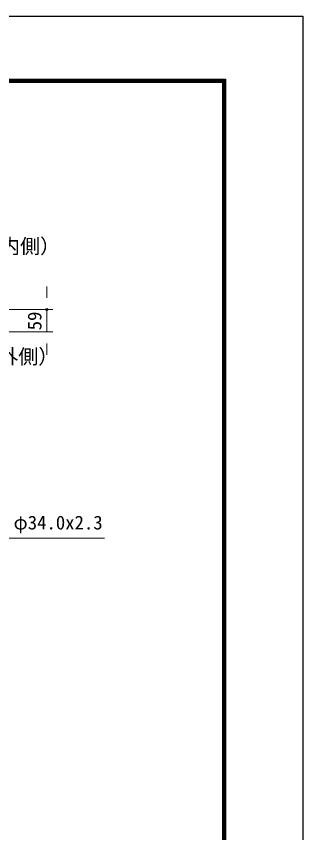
# Model space of a CAD drawing. Units: millimetres, scale not verified. Extents: x -6300 to 6300, y -4455 to 4455.
# Drawn here: x 4799 to 6300, y 179 to 4455 of the extents above; entities that cross this region are included whole.
import ezdxf
from ezdxf.enums import TextEntityAlignment as Align

# ---------------------------------------------------------------- set-up
doc = ezdxf.new("R2010")
doc.units = ezdxf.units.MM
doc.header["$LTSCALE"] = 20
doc.header["$PDMODE"] = 32
doc.header["$PDSIZE"] = 10
for name, color, linetype, lineweight in [('0-7_D-STR-DIM', 7, 'Continuous', 13), ('0-9_Defpoints', 8, 'Continuous', 25), ('0-A_D-STR-TXT', 7, 'Continuous', 13), ('0-B_D-TTL-TXT', 7, 'Continuous', 25), ('0-C_D-TTL', 7, 'Continuous', 25)]:
    doc.layers.add(name, color=color, linetype=linetype, lineweight=lineweight)
doc.styles.add('ＭＳ ゴシック', font='')
doc.styles.get('ＭＳ ゴシック').set_extended_font_data('MS Gothic')

msp = doc.modelspace()

# ---------------------------------------------------------------- linework, layer by layer
at = {"layer": '0-7_D-STR-DIM'}
for p, q in [((4959.33, 2979.77), (4959.33, 3039.77)), ((3893.35, 2919.77), (4989.33, 2919.77)), ((4959.33, 2801.97), (4959.33, 2919.77)), ((4678.45, 2801.97), (4989.33, 2801.97)), ((4959.33, 2741.97), (4959.33, 2681.97))]:
    msp.add_line(p, q, dxfattribs=at)
at = {"layer": '0-9_Defpoints'}
msp.add_point((4959.33, 2919.77), dxfattribs=at)
at = {"layer": '0-A_D-STR-TXT'}
msp.add_lwpolyline([(5261.61, 1722.13), (4269.61, 1722.13), (4197.26, 1965.75)], dxfattribs=at)
at = {"layer": '0-C_D-TTL', "color": 2}
msp.add_lwpolyline([(-6300, 4455), (6300, 4455), (6300, -4455), (-6300, -4455)], close=True, dxfattribs=at)
at = {"layer": '0-C_D-TTL'}
for points in [[(-5895, 4125), (5895, 4125), (5895, -4125), (-5895, -4125)], [(-5891.25, 4121.25), (5891.25, 4121.25), (5891.25, -4121.25), (-5891.25, -4121.25)], [(-5887.5, 4117.5), (5887.5, 4117.5), (5887.5, -4117.5), (-5887.5, -4117.5)], [(-5883.75, 4113.75), (5883.75, 4113.75), (5883.75, -4113.75), (-5883.75, -4113.75)], [(-5880, 4110), (5880, 4110), (5880, -4110), (-5880, -4110)]]:
    msp.add_lwpolyline(points, close=True, dxfattribs=at)

# ---------------------------------------------------------------- texts
at = {"layer": '0-7_D-STR-DIM', "style": 'ＭＳ ゴシック'}
msp.add_text('59', height=72.14, rotation=90, dxfattribs=at).set_placement((4952.11, 2810.3), align=Align.BOTTOM_LEFT)
at = {"layer": '0-A_D-STR-TXT', "style": 'ＭＳ ゴシック'}
msp.add_text('カンヌキ φ34.0x2.3', height=72.14, dxfattribs=at).set_placement((4341.43, 1745.58), align=Align.BOTTOM_LEFT)
at = {"layer": '0-B_D-TTL-TXT', "style": 'ＭＳ ゴシック'}
for s, p in [('(内側）', (4660.8, 3189.39)), ('(外側）', (4651.39, 2611.32))]:
    msp.add_text(s, height=76.98, dxfattribs=at).set_placement(p, align=Align.BOTTOM_LEFT)

doc.saveas('drawing.dxf')
